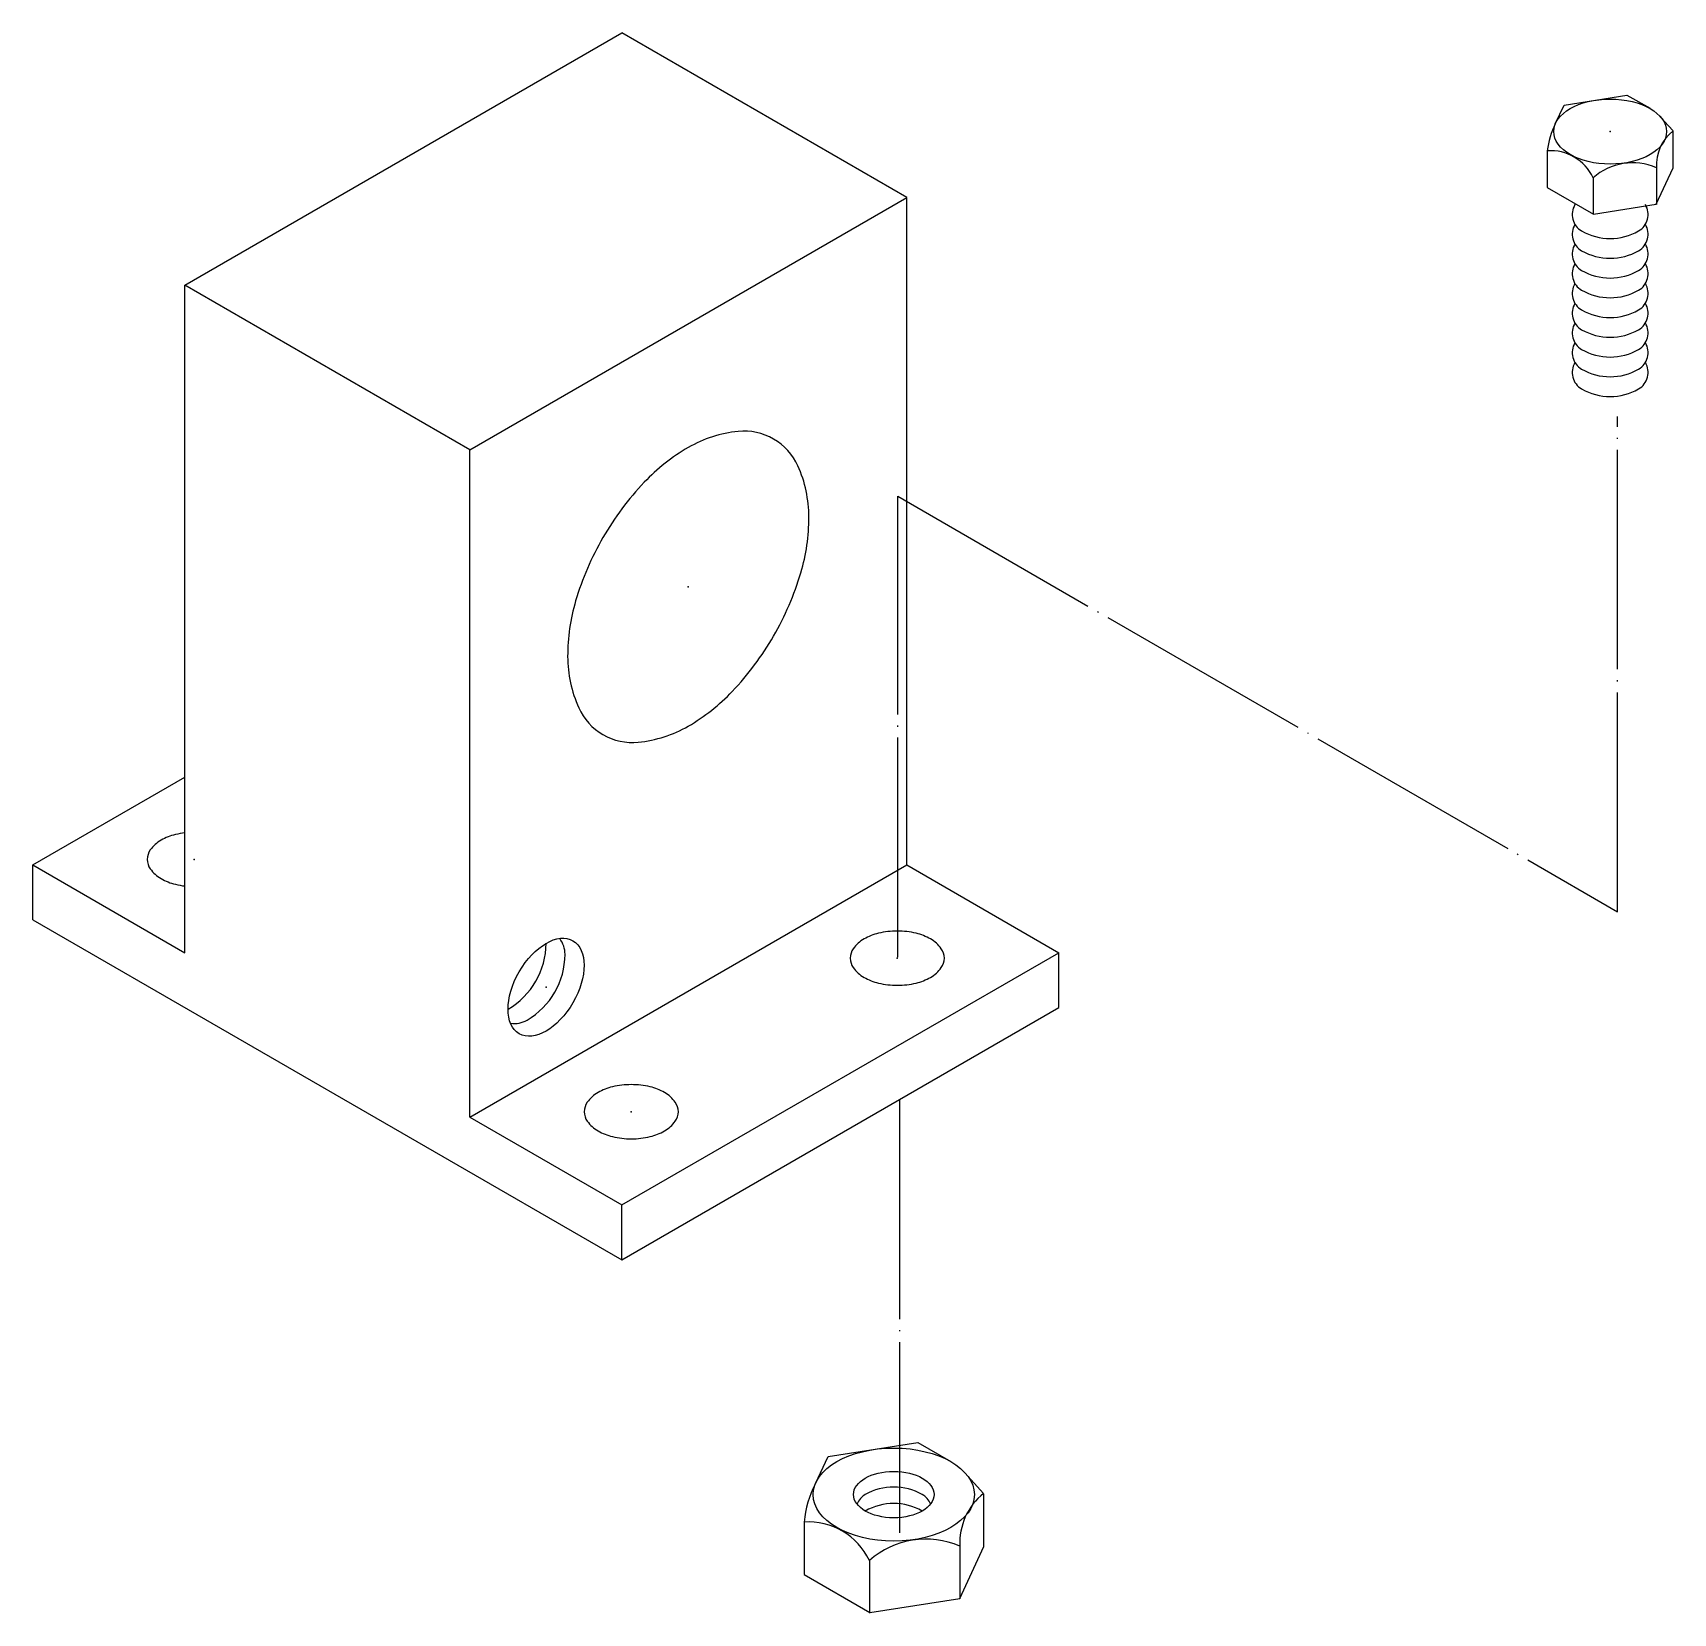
# Model space of a CAD drawing. Extents: x 801 to 951, y -129 to 15.
import ezdxf

# ---------------------------------------------------------------- set-up
doc = ezdxf.new("R2010")
doc.units = 0
doc.header["$MEASUREMENT"] = 0
doc.linetypes.add('CENTER', pattern=[22, 20, -1, 0, -1])
doc.layers.get('0').update_dxf_attribs({"linetype": 'CONTINUOUS'})
doc.layers.add('BASE', color=1, linetype='CONTINUOUS')
doc.layers.add('CENPOINT', color=1, linetype='CONTINUOUS')

msp = doc.modelspace()

# ---------------------------------------------------------------- linework, layer by layer
at = {"color": 7, "linetype": 'CONTINUOUS'}
for points in [[(869.01, -22.28, 0.156851), (865.79, -21.58, 0.106617), (861.24, -23.05, 0.072341), (857.22, -26.22, 0.058752), (853.46, -31.26, 0.058752), (850.97, -37.03, 0.072341), (850.24, -42.1, 0.106617), (851.25, -46.77, 0.156851), (853.46, -49.22, 0.156851)], [(853.46, -49.22, 0.156851), (856.68, -49.91, 0.106617), (861.24, -48.45, 0.072341), (865.25, -45.28, 0.058752), (869.01, -40.24, 0.058752), (871.5, -34.46, 0.072341), (872.23, -29.4, 0.106617), (871.23, -24.72, 0.156851), (869.01, -22.28, 0.156851)], [(815.34, -58.18, 0.029369), (814.48, -58.33, 0.072341), (813.17, -58.85, 0.106617), (812.19, -59.74, 0.156851), (811.92, -60.6)], [(811.92, -60.6, 0.156851), (812.19, -61.46, 0.106617), (813.17, -62.35, 0.072341), (814.48, -62.87, 0.029369), (815.34, -63.02, 0.029369)], [(884.58, -69.6, 0.156851), (884.3, -68.74, 0.106617), (883.32, -67.85, 0.072341), (882.01, -67.33, 0.058752), (880.29, -67.13, 0.058752), (878.57, -67.33, 0.072341), (877.26, -67.85, 0.106617), (876.28, -68.74, 0.156851), (876, -69.6, 0.156851)], [(876, -69.6, 0.156851), (876.28, -70.46, 0.106617), (877.26, -71.35, 0.072341), (878.57, -71.87, 0.058752), (880.29, -72.07, 0.058752), (882.01, -71.87, 0.072341), (883.32, -71.35, 0.106617), (884.3, -70.46, 0.156851), (884.58, -69.6, 0.156851)], [(860.33, -83.6, 0.156851), (860.05, -82.74, 0.106617), (859.07, -81.85, 0.072341), (857.76, -81.33, 0.058752), (856.04, -81.13, 0.058752), (854.32, -81.33, 0.072341), (853.01, -81.85, 0.106617), (852.03, -82.74, 0.156851), (851.75, -83.6, 0.156851)], [(851.75, -83.6, 0.156851), (852.03, -84.46, 0.106617), (853.01, -85.35, 0.072341), (854.32, -85.87, 0.058752), (856.04, -86.07, 0.058752), (857.76, -85.87, 0.072341), (859.07, -85.35, 0.106617), (860.05, -84.46, 0.156851), (860.33, -83.6, 0.156851)]]:
    msp.add_lwpolyline(points, format="xyb", dxfattribs=at)
at = {"layer": 'BASE', "color": 7, "linetype": 'CONTINUOUS'}
for p, q in [((815.34, -8.25), (855.17, 14.75)), ((881.15, -0.25), (855.17, 14.75)), ((941.08, 8.17), (946.81, 9.08)), ((946.81, 9.08), (948.92, 7.87)), ((940.28, 6.45), (941.08, 8.17)), ((949.82, 7.14), (951.01, 5.81)), ((951.03, 2.44), (951.03, 5.8)), ((939.55, 4), (939.55, 0.64)), ((943.72, 1.54), (943.72, -1.82)), ((949.48, -0.88), (951.03, 2.44)), ((949.5, 2.46), (949.5, -0.9)), ((939.55, 0.64), (943.75, -1.78)), ((841.32, -23.25), (881.15, -0.25)), ((881.15, -61.1), (881.15, -0.25)), ((943.75, -1.78), (949.48, -0.88)), ((815.34, -69.1), (815.34, -8.25)), ((841.32, -23.25), (815.34, -8.25)), ((841.32, -84.1), (841.32, -23.25)), ((801.48, -61.1), (815.34, -53.1)), ((801.48, -61.1), (815.34, -69.1)), ((801.48, -66.1), (801.48, -61.1)), ((841.32, -84.1), (881.15, -61.1)), ((881.15, -61.1), (895.01, -69.1)), ((801.48, -66.1), (855.17, -97.1)), ((855.17, -92.1), (895.01, -69.1)), ((895.01, -74.1), (895.01, -69.1)), ((855.17, -97.1), (895.01, -74.1)), ((841.32, -84.1), (855.17, -92.1)), ((855.17, -97.1), (855.17, -92.1)), ((872.83, -117.5), (873.98, -115.04)), ((873.98, -115.04), (882.17, -113.74)), ((882.17, -113.74), (885.17, -115.48)), ((886.46, -116.52), (888.16, -118.41)), ((888.18, -123.24), (888.18, -118.44)), ((871.79, -121), (871.79, -125.8)), ((885.98, -127.97), (888.18, -123.24)), ((886, -123.21), (886, -128.01)), ((877.75, -124.51), (877.75, -129.31)), ((871.79, -125.8), (877.79, -129.26)), ((877.79, -129.26), (885.98, -127.97))]:
    msp.add_line(p, q, dxfattribs=at)
at = {"layer": 'BASE', "color": 1, "linetype": 'CENTER'}
for p, q in [((945.94, -65.37), (945.94, -20.23)), ((880.35, -27.5), (945.94, -65.37)), ((880.35, -69.5), (880.35, -27.5)), ((880.5, -82.5), (880.5, -122))]:
    msp.add_line(p, q, dxfattribs=at)
at = {"layer": 'BASE', "color": 7, "linetype": 'CONTINUOUS'}
for centre, radius, start, end in [((946.24, 3.35), 6.72, 152.4913, 174.4478), ((953.48, 2.68), 3.99, 128.2454, 183.2309), ((939.83, -0.29), 4.3, 25.2403, 93.7245), ((947.33, -2.55), 5.45, 66.574, 131.426), ((943.56, -1.81), 1.74, 148.9289, 239.6788), ((947, -1.81), 1.74, 300.3169, 31.0686), ((943.56, -3.61), 1.74, 148.9289, 239.6788), ((947, -3.61), 1.74, 300.3169, 31.0686), ((945.28, 1.22), 5.22, 240.152, 299.848), ((943.56, -5.41), 1.74, 148.9289, 239.6788), ((945.28, -0.58), 5.22, 240.152, 299.848), ((947, -5.41), 1.74, 300.3169, 31.0686), ((943.56, -7.21), 1.74, 148.9289, 239.6788), ((945.28, -2.38), 5.22, 240.152, 299.848), ((947, -7.21), 1.74, 300.3169, 31.0686), ((943.56, -9.01), 1.74, 148.9289, 239.6788), ((945.28, -4.18), 5.22, 240.152, 299.848), ((947, -9.01), 1.74, 300.3169, 31.0686), ((943.56, -10.81), 1.74, 148.9289, 239.6788), ((947, -10.81), 1.74, 300.3169, 31.0686), ((943.56, -12.61), 1.74, 148.9289, 239.6788), ((945.28, -5.98), 5.22, 240.152, 299.848), ((947, -12.61), 1.74, 300.3169, 31.0686), ((945.28, -7.78), 5.22, 240.152, 299.848), ((943.56, -14.41), 1.74, 148.9289, 239.6788), ((945.28, -9.58), 5.22, 240.152, 299.848), ((947, -14.41), 1.74, 300.3169, 31.0686), ((943.56, -16.21), 1.74, 148.9289, 239.6788), ((945.28, -11.38), 5.22, 240.152, 299.848), ((947, -16.21), 1.74, 300.3169, 31.0686), ((945.28, -13.18), 5.22, 240.152, 299.848), ((841.31, -68.23), 6.96, 300.152, 359.848), ((847.7, -69.23), 2.3, 359.5489, 37.7779), ((843.04, -69.23), 6.96, 300.152, 359.848), ((845.37, -73.26), 2.3, 262.218, 300.4435), ((881.35, -121.93), 9.6, 152.4913, 174.4478), ((879.97, -123.03), 5.22, 60.152, 119.848), ((878.23, -120), 1.73, 119.5489, 157.7779), ((879.97, -124.53), 5.22, 60.152, 119.848), ((881.72, -120), 1.73, 22.218, 60.4435), ((891.69, -122.88), 5.7, 128.2454, 183.2309), ((872.19, -127.13), 6.14, 25.2403, 93.7245), ((882.9, -130.35), 7.79, 66.574, 131.426)]:
    msp.add_arc(centre, radius, start, end, dxfattribs=at)
for centre, major_axis in [((945.28, 5.75), (-5.14, 0)), ((848.27, -72.25), (-2.45, -4.24)), ((879.97, -118.5), (-7.35, 0)), ((879.97, -118.5), (-3.67, 0))]:
    msp.add_ellipse(centre, major_axis=major_axis, ratio=0.57735, dxfattribs=at)
at = {"layer": 'CENPOINT', "color": 7, "linetype": 'CONTINUOUS'}
for p in [(945.28, 5.75), (861.24, -35.75), (816.2, -60.6), (880.29, -69.6), (848.27, -72.25), (856.04, -83.6)]:
    msp.add_point(p, dxfattribs=at)

doc.saveas('drawing.dxf')
